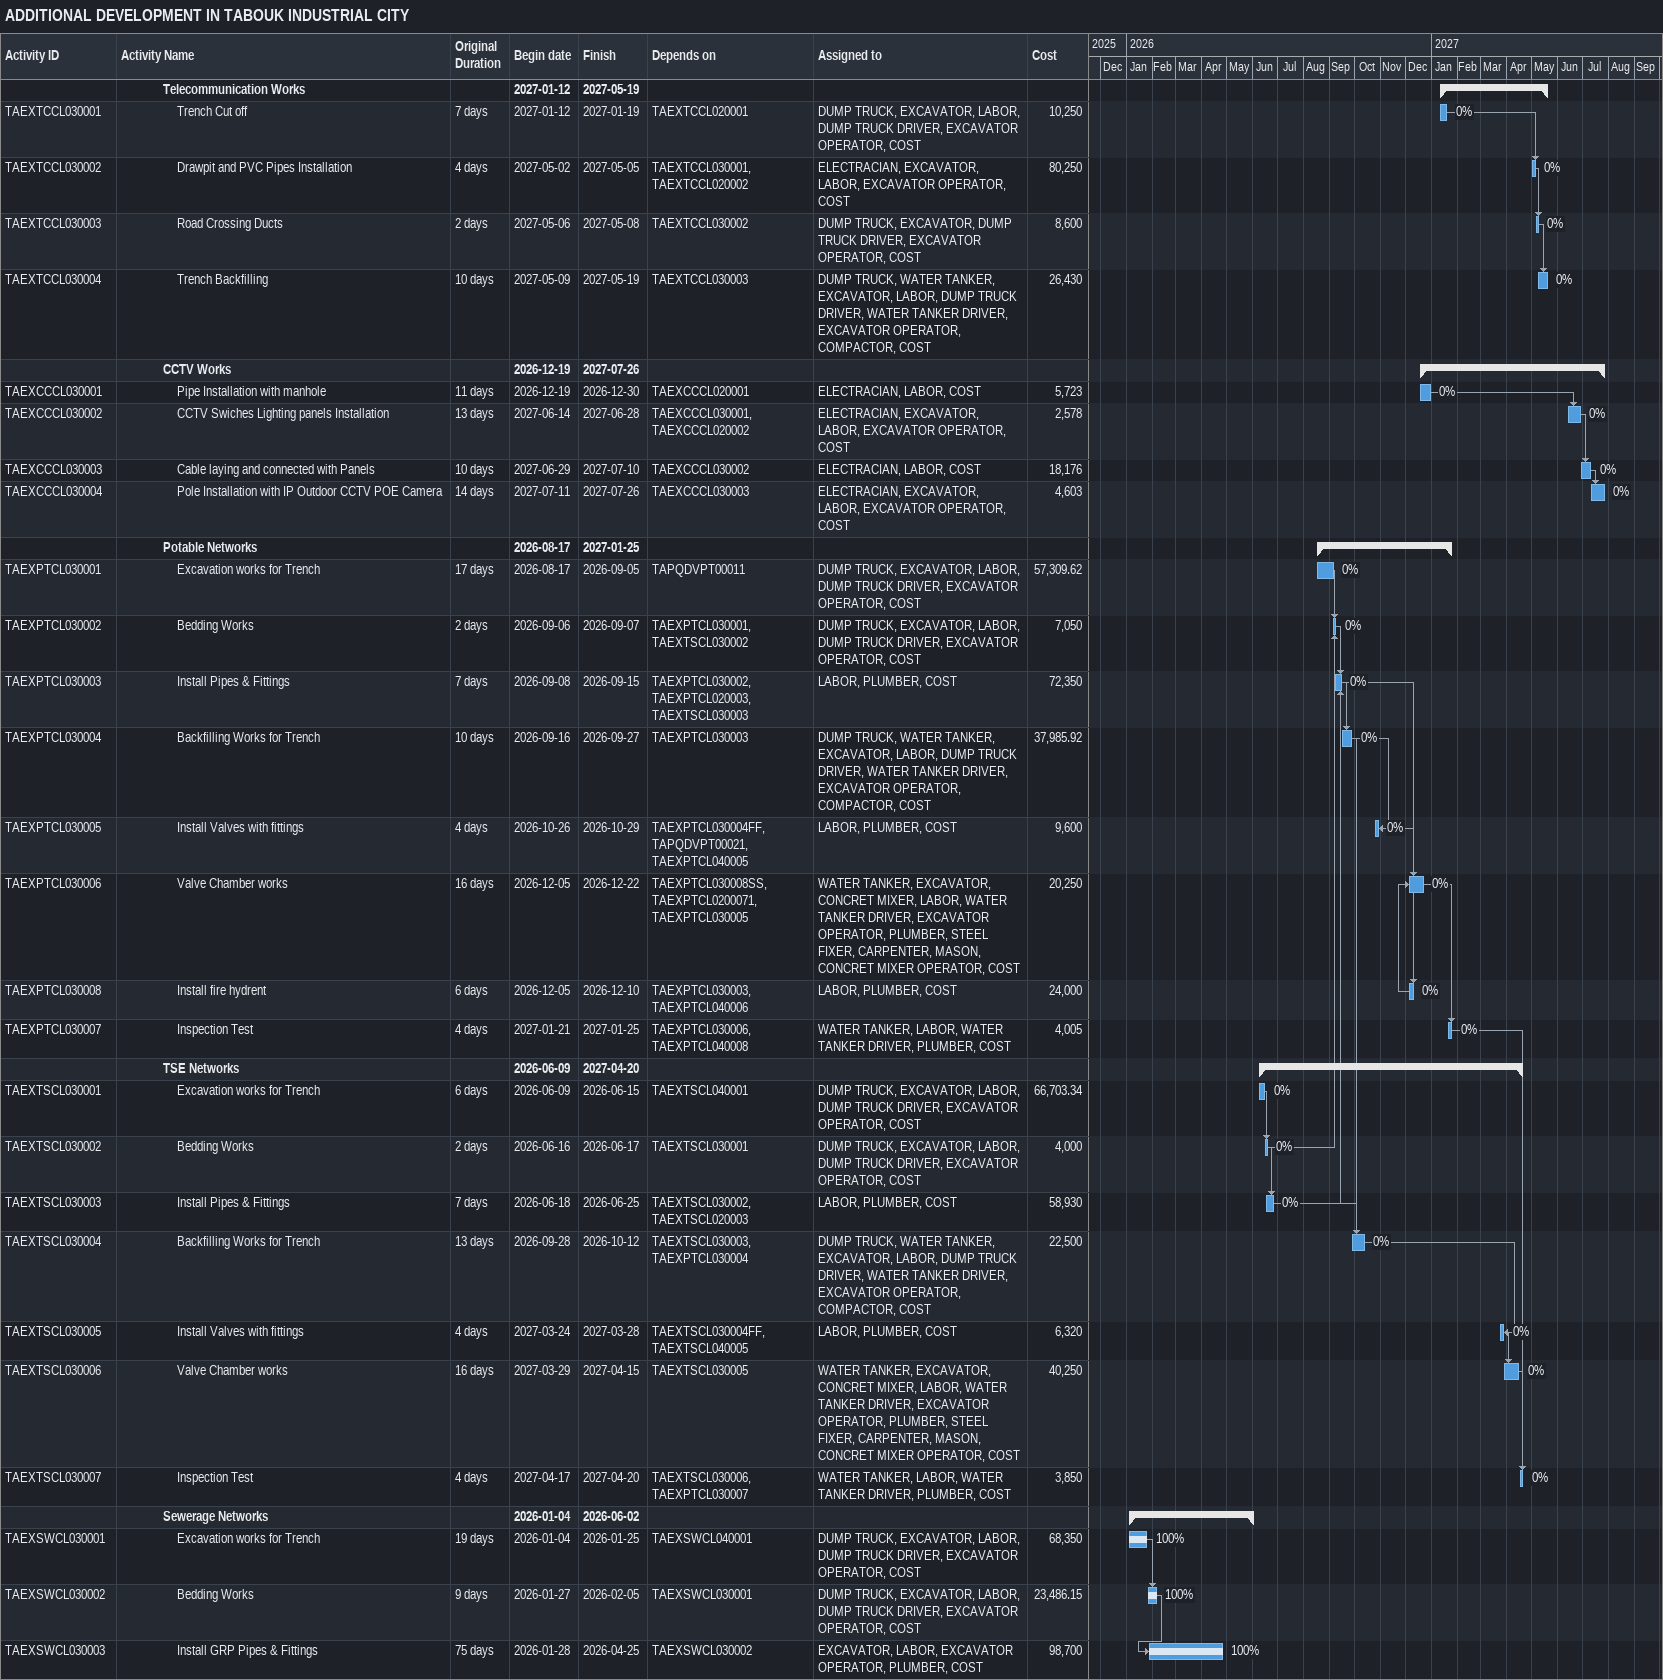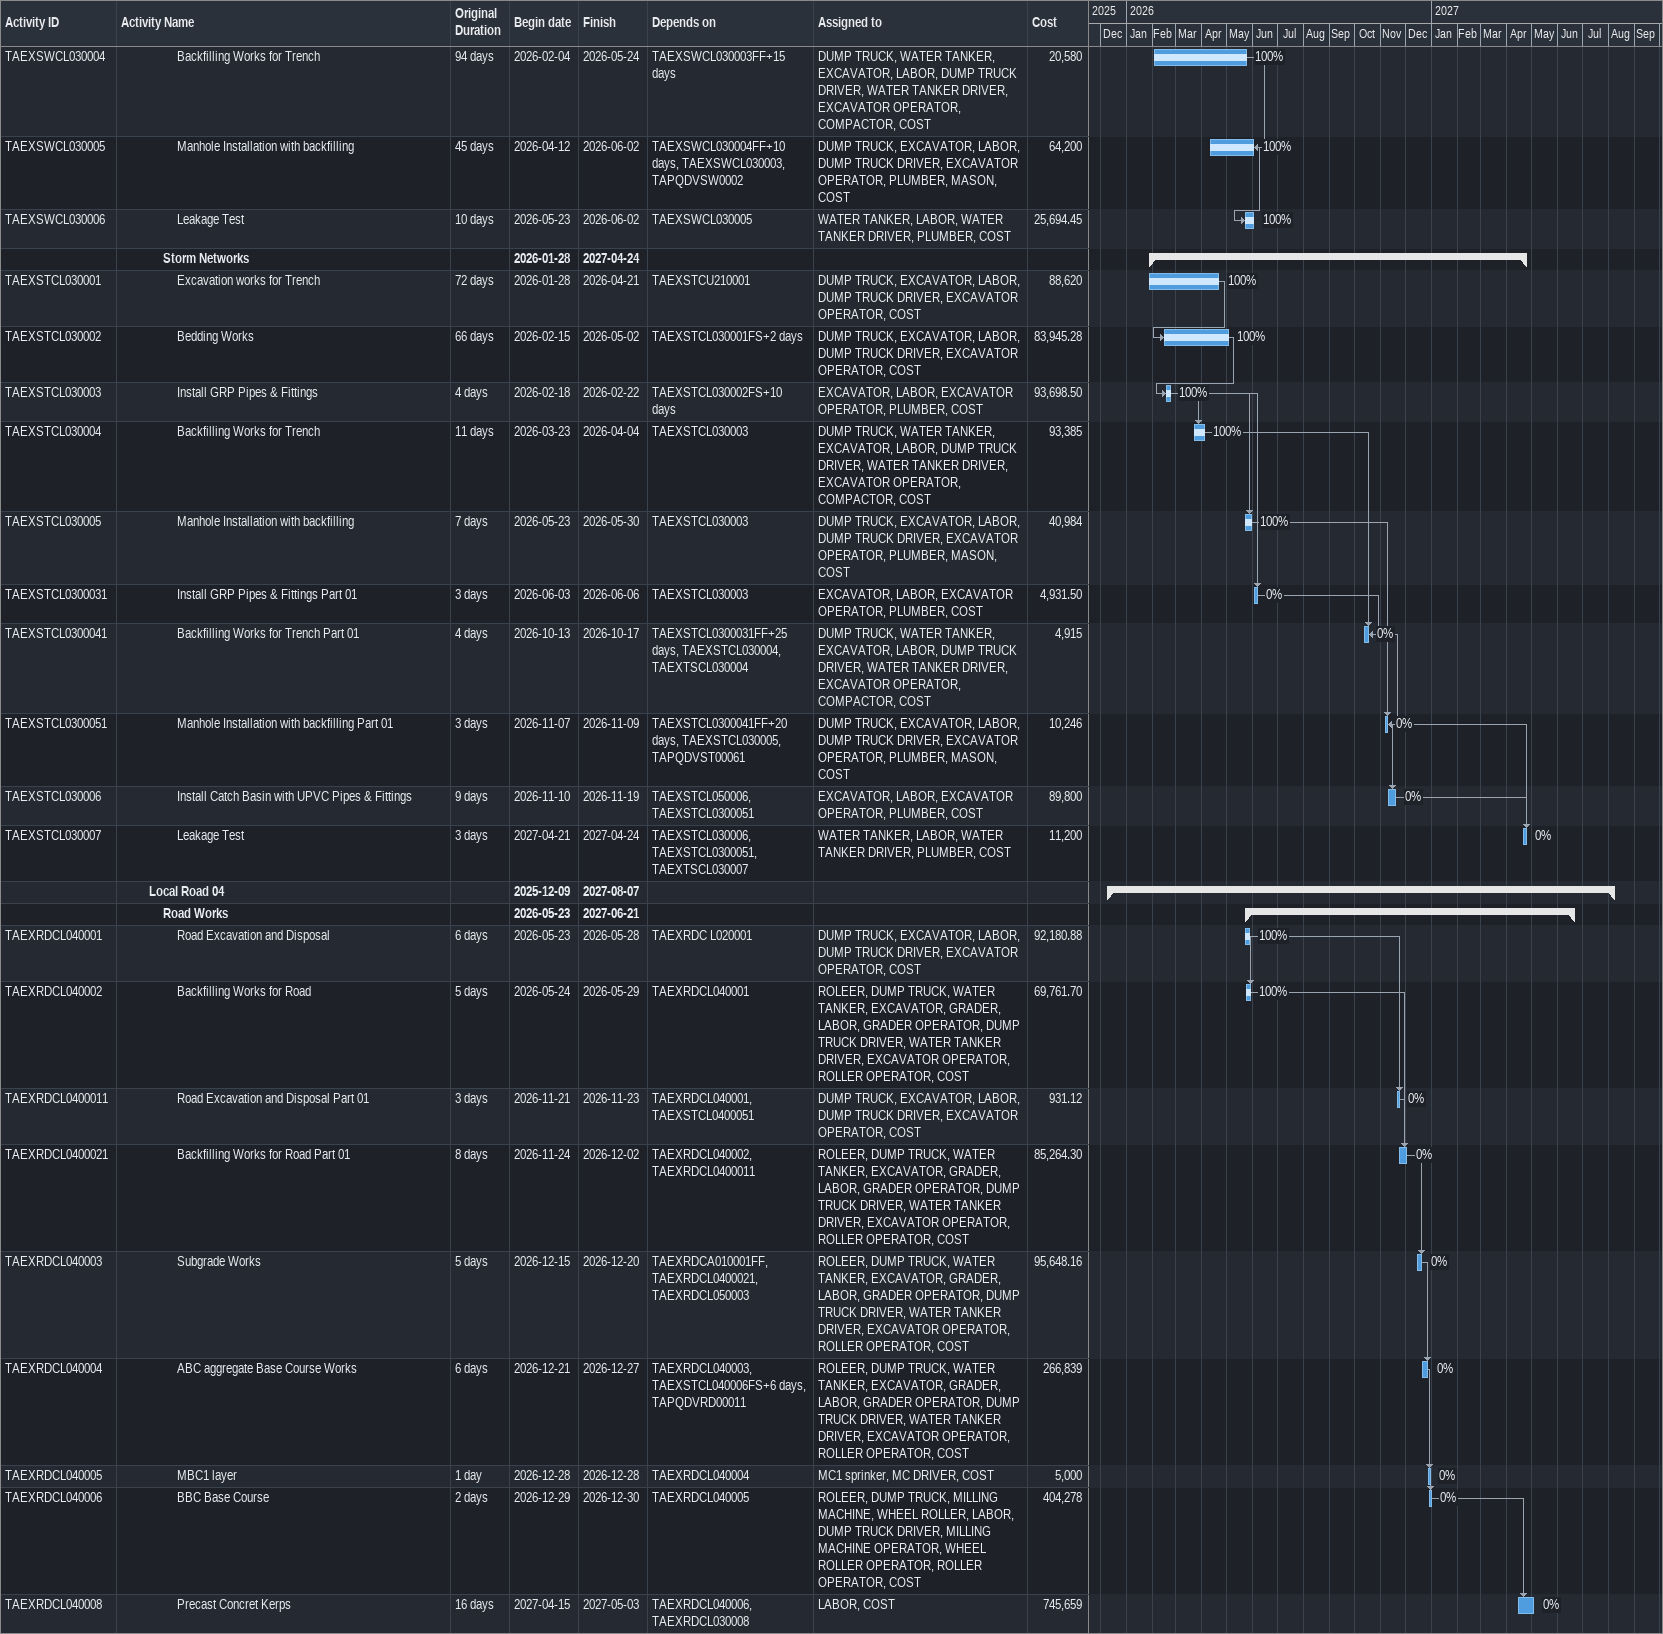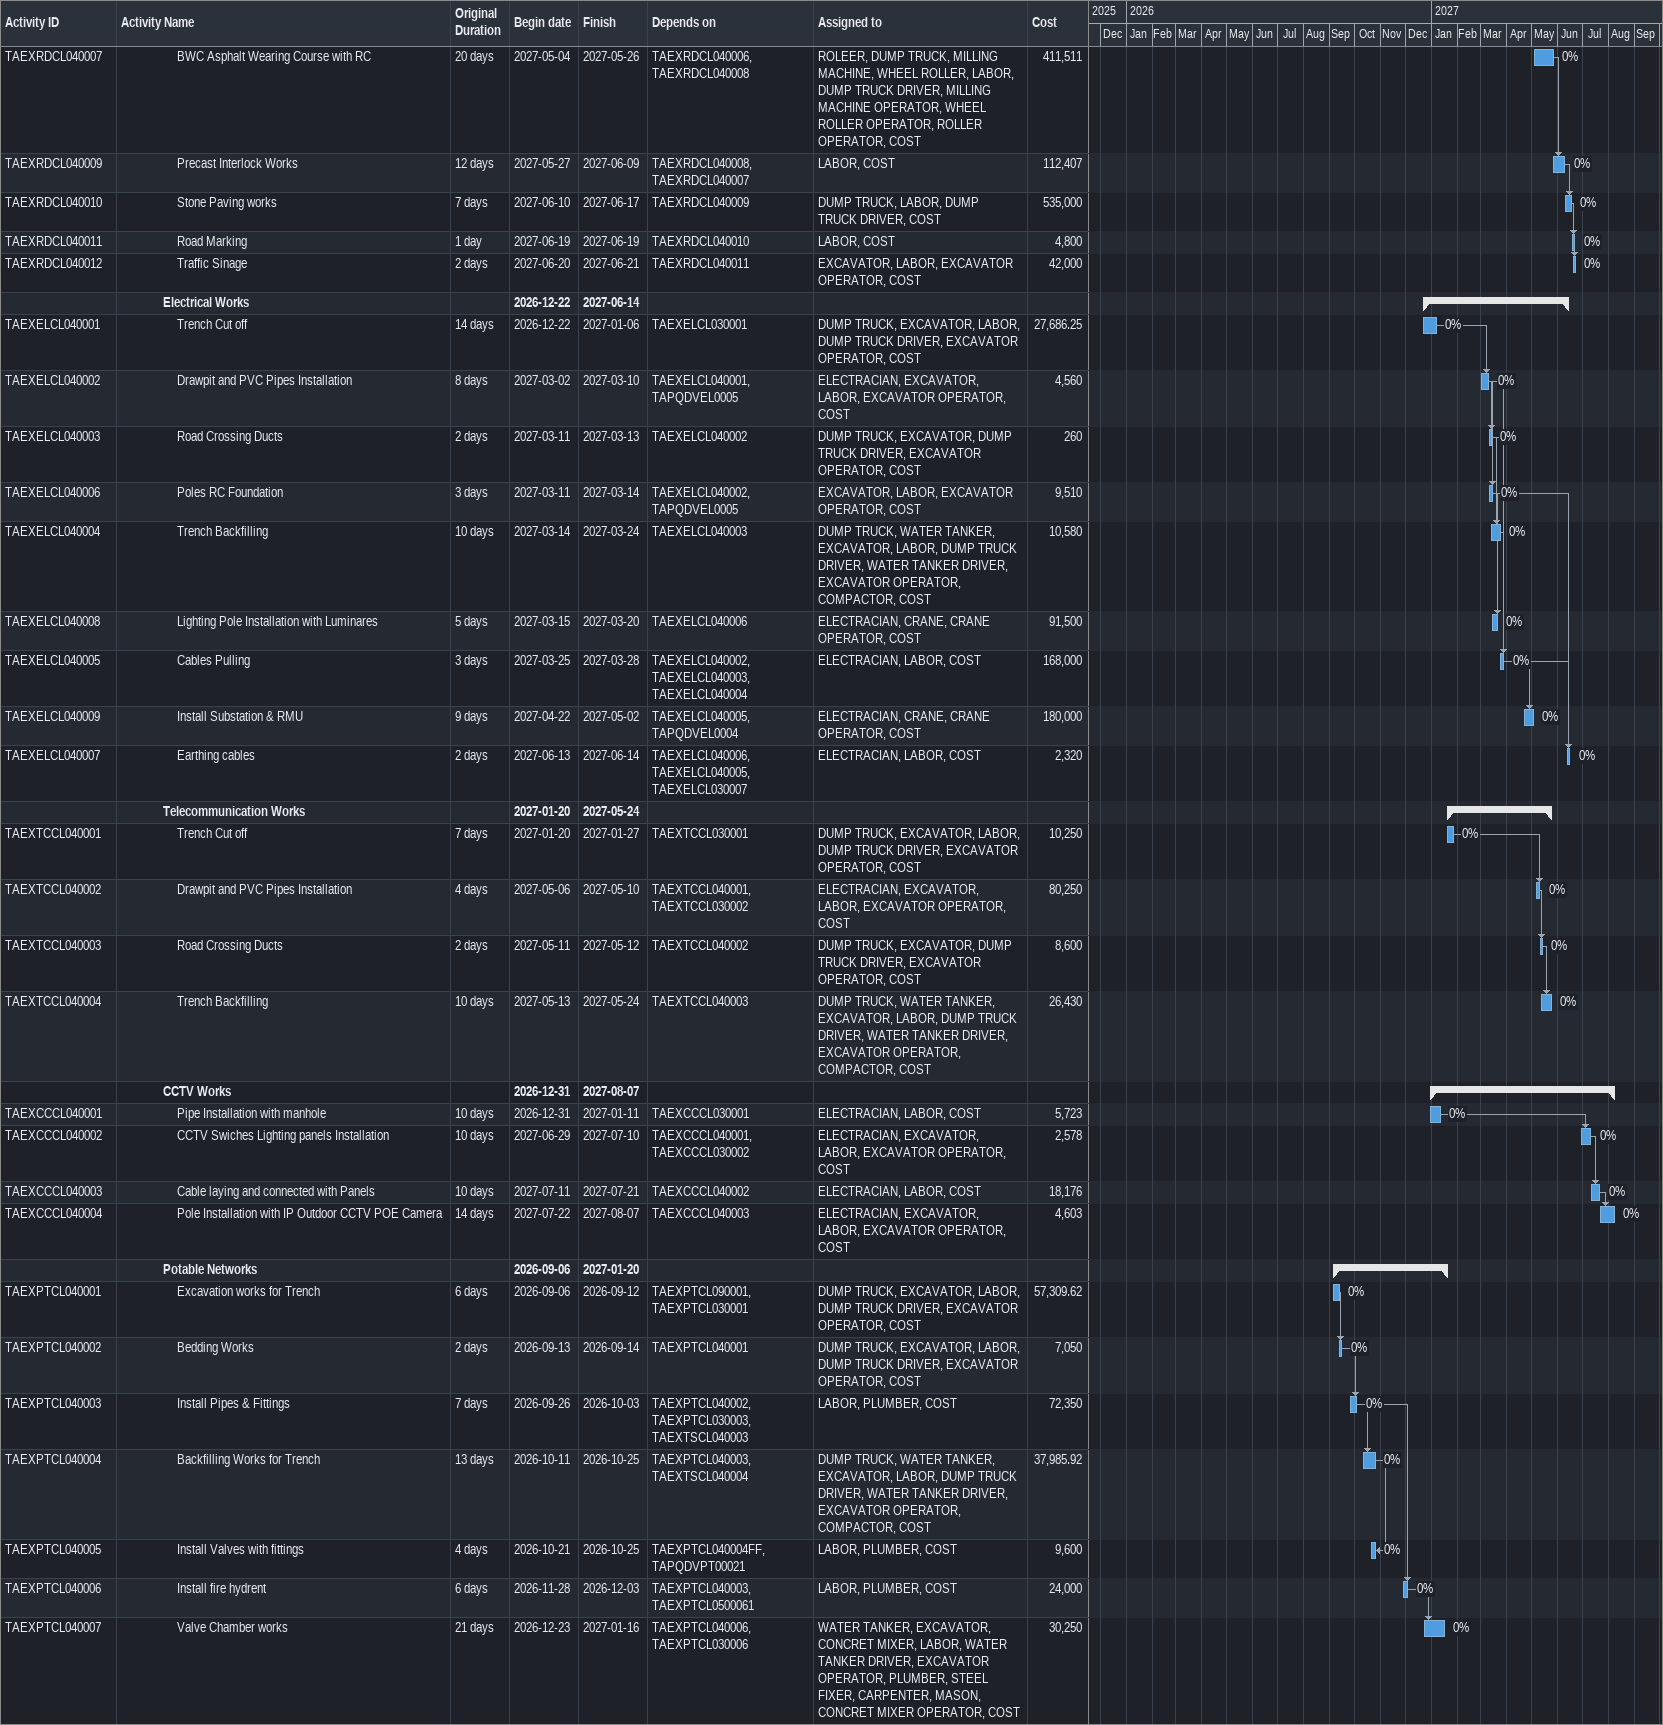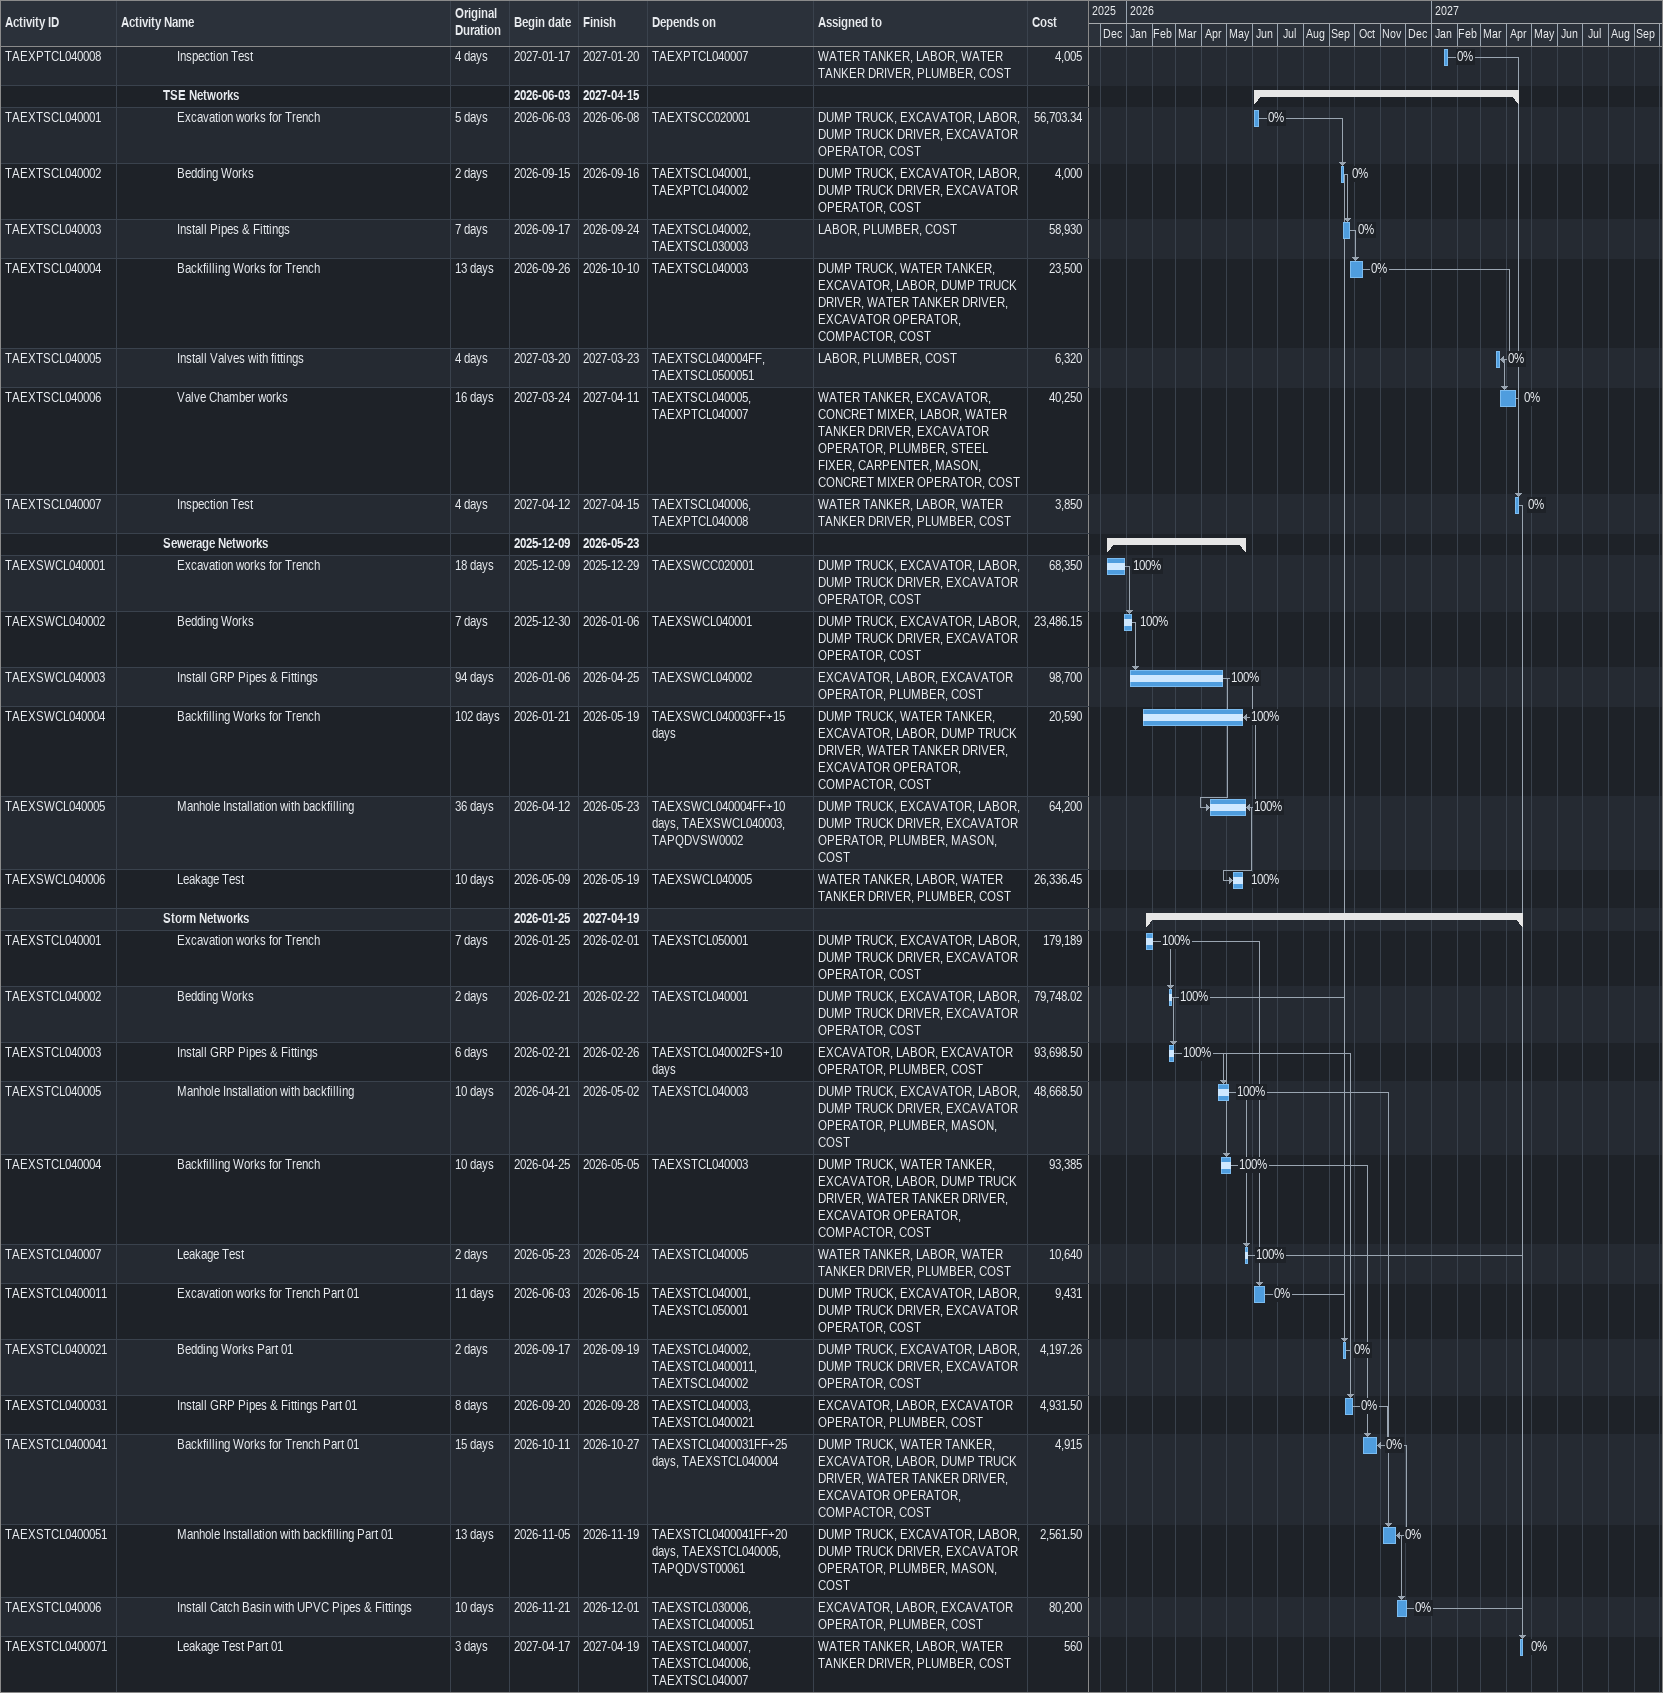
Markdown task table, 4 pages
ADDITIONAL DEVELOPMENT IN TABOUK INDUSTRIAL CITY

| ID | Level | Task | Original duration | Start | Finish | Predecessors | Resources | % complete | Cost |
|---|---|---|---|---|---|---|---|---|---|
|  | 4 | **Telecommunication Works** |  | 2027-01-12 | 2027-05-19 |  |  |  |  |
| TAEXTCCL030001 | 5 | Trench Cut off | 7d | 2027-01-12 | 2027-01-19 | TAEXTCCL020001 | DUMP TRUCK, EXCAVATOR, LABOR, DUMP TRUCK DRIVER, EXCAVATOR OPERATOR, COST | 0 | 10250 |
| TAEXTCCL030002 | 5 | Drawpit and PVC Pipes Installation | 4d | 2027-05-02 | 2027-05-05 | TAEXTCCL030001, TAEXTCCL020002 | ELECTRACIAN, EXCAVATOR, LABOR, EXCAVATOR OPERATOR, COST | 0 | 80250 |
| TAEXTCCL030003 | 5 | Road Crossing Ducts | 2d | 2027-05-06 | 2027-05-08 | TAEXTCCL030002 | DUMP TRUCK, EXCAVATOR, DUMP TRUCK DRIVER, EXCAVATOR OPERATOR, COST | 0 | 8600 |
| TAEXTCCL030004 | 5 | Trench Backfilling | 10d | 2027-05-09 | 2027-05-19 | TAEXTCCL030003 | DUMP TRUCK, WATER TANKER, EXCAVATOR, LABOR, DUMP TRUCK DRIVER, WATER TANKER DRIVER, EXCAVATOR OPERATOR, COMPACTOR, COST | 0 | 26430 |
|  | 4 | **CCTV Works** |  | 2026-12-19 | 2027-07-26 |  |  |  |  |
| TAEXCCCL030001 | 5 | Pipe Installation with manhole | 11d | 2026-12-19 | 2026-12-30 | TAEXCCCL020001 | ELECTRACIAN, LABOR, COST | 0 | 5723 |
| TAEXCCCL030002 | 5 | CCTV Swiches Lighting panels Installation | 13d | 2027-06-14 | 2027-06-28 | TAEXCCCL030001, TAEXCCCL020002 | ELECTRACIAN, EXCAVATOR, LABOR, EXCAVATOR OPERATOR, COST | 0 | 2578 |
| TAEXCCCL030003 | 5 | Cable laying and connected with Panels | 10d | 2027-06-29 | 2027-07-10 | TAEXCCCL030002 | ELECTRACIAN, LABOR, COST | 0 | 18176 |
| TAEXCCCL030004 | 5 | Pole Installation with IP Outdoor CCTV POE Camera | 14d | 2027-07-11 | 2027-07-26 | TAEXCCCL030003 | ELECTRACIAN, EXCAVATOR, LABOR, EXCAVATOR OPERATOR, COST | 0 | 4603 |
|  | 4 | **Potable Networks** |  | 2026-08-17 | 2027-01-25 |  |  |  |  |
| TAEXPTCL030001 | 5 | Excavation works for Trench | 17d | 2026-08-17 | 2026-09-05 | TAPQDVPT00011 | DUMP TRUCK, EXCAVATOR, LABOR, DUMP TRUCK DRIVER, EXCAVATOR OPERATOR, COST | 0 | 57309.62 |
| TAEXPTCL030002 | 5 | Bedding Works | 2d | 2026-09-06 | 2026-09-07 | TAEXPTCL030001, TAEXTSCL030002 | DUMP TRUCK, EXCAVATOR, LABOR, DUMP TRUCK DRIVER, EXCAVATOR OPERATOR, COST | 0 | 7050 |
| TAEXPTCL030003 | 5 | Install Pipes & Fittings | 7d | 2026-09-08 | 2026-09-15 | TAEXPTCL030002, TAEXPTCL020003, TAEXTSCL030003 | LABOR, PLUMBER, COST | 0 | 72350 |
| TAEXPTCL030004 | 5 | Backfilling Works for Trench | 10d | 2026-09-16 | 2026-09-27 | TAEXPTCL030003 | DUMP TRUCK, WATER TANKER, EXCAVATOR, LABOR, DUMP TRUCK DRIVER, WATER TANKER DRIVER, EXCAVATOR OPERATOR, COMPACTOR, COST | 0 | 37985.92 |
| TAEXPTCL030005 | 5 | Install Valves with fittings | 4d | 2026-10-26 | 2026-10-29 | TAEXPTCL030004FF, TAPQDVPT00021, TAEXPTCL040005 | LABOR, PLUMBER, COST | 0 | 9600 |
| TAEXPTCL030006 | 5 | Valve Chamber works | 16d | 2026-12-05 | 2026-12-22 | TAEXPTCL030008SS, TAEXPTCL0200071, TAEXPTCL030005 | WATER TANKER, EXCAVATOR, CONCRET MIXER, LABOR, WATER TANKER DRIVER, EXCAVATOR OPERATOR, PLUMBER, STEEL FIXER, CARPENTER, MASON, CONCRET MIXER OPERATOR, COST | 0 | 20250 |
| TAEXPTCL030008 | 5 | Install fire hydrent | 6d | 2026-12-05 | 2026-12-10 | TAEXPTCL030003, TAEXPTCL040006 | LABOR, PLUMBER, COST | 0 | 24000 |
| TAEXPTCL030007 | 5 | Inspection Test | 4d | 2027-01-21 | 2027-01-25 | TAEXPTCL030006, TAEXPTCL040008 | WATER TANKER, LABOR, WATER TANKER DRIVER, PLUMBER, COST | 0 | 4005 |
|  | 4 | **TSE Networks** |  | 2026-06-09 | 2027-04-20 |  |  |  |  |
| TAEXTSCL030001 | 5 | Excavation works for Trench | 6d | 2026-06-09 | 2026-06-15 | TAEXTSCL040001 | DUMP TRUCK, EXCAVATOR, LABOR, DUMP TRUCK DRIVER, EXCAVATOR OPERATOR, COST | 0 | 66703.34 |
| TAEXTSCL030002 | 5 | Bedding Works | 2d | 2026-06-16 | 2026-06-17 | TAEXTSCL030001 | DUMP TRUCK, EXCAVATOR, LABOR, DUMP TRUCK DRIVER, EXCAVATOR OPERATOR, COST | 0 | 4000 |
| TAEXTSCL030003 | 5 | Install Pipes & Fittings | 7d | 2026-06-18 | 2026-06-25 | TAEXTSCL030002, TAEXTSCL020003 | LABOR, PLUMBER, COST | 0 | 58930 |
| TAEXTSCL030004 | 5 | Backfilling Works for Trench | 13d | 2026-09-28 | 2026-10-12 | TAEXTSCL030003, TAEXPTCL030004 | DUMP TRUCK, WATER TANKER, EXCAVATOR, LABOR, DUMP TRUCK DRIVER, WATER TANKER DRIVER, EXCAVATOR OPERATOR, COMPACTOR, COST | 0 | 22500 |
| TAEXTSCL030005 | 5 | Install Valves with fittings | 4d | 2027-03-24 | 2027-03-28 | TAEXTSCL030004FF, TAEXTSCL040005 | LABOR, PLUMBER, COST | 0 | 6320 |
| TAEXTSCL030006 | 5 | Valve Chamber works | 16d | 2027-03-29 | 2027-04-15 | TAEXTSCL030005 | WATER TANKER, EXCAVATOR, CONCRET MIXER, LABOR, WATER TANKER DRIVER, EXCAVATOR OPERATOR, PLUMBER, STEEL FIXER, CARPENTER, MASON, CONCRET MIXER OPERATOR, COST | 0 | 40250 |
| TAEXTSCL030007 | 5 | Inspection Test | 4d | 2027-04-17 | 2027-04-20 | TAEXTSCL030006, TAEXPTCL030007 | WATER TANKER, LABOR, WATER TANKER DRIVER, PLUMBER, COST | 0 | 3850 |
|  | 4 | **Sewerage Networks** |  | 2026-01-04 | 2026-06-02 |  |  |  |  |
| TAEXSWCL030001 | 5 | Excavation works for Trench | 19d | 2026-01-04 | 2026-01-25 | TAEXSWCL040001 | DUMP TRUCK, EXCAVATOR, LABOR, DUMP TRUCK DRIVER, EXCAVATOR OPERATOR, COST | 100 | 68350 |
| TAEXSWCL030002 | 5 | Bedding Works | 9d | 2026-01-27 | 2026-02-05 | TAEXSWCL030001 | DUMP TRUCK, EXCAVATOR, LABOR, DUMP TRUCK DRIVER, EXCAVATOR OPERATOR, COST | 100 | 23486.15 |
| TAEXSWCL030003 | 5 | Install GRP Pipes & Fittings | 75d | 2026-01-28 | 2026-04-25 | TAEXSWCL030002 | EXCAVATOR, LABOR, EXCAVATOR OPERATOR, PLUMBER, COST | 100 | 98700 |
| TAEXSWCL030004 | 5 | Backfilling Works for Trench | 94d | 2026-02-04 | 2026-05-24 | TAEXSWCL030003FF+15d | DUMP TRUCK, WATER TANKER, EXCAVATOR, LABOR, DUMP TRUCK DRIVER, WATER TANKER DRIVER, EXCAVATOR OPERATOR, COMPACTOR, COST | 100 | 20580 |
| TAEXSWCL030005 | 5 | Manhole Installation with backfilling | 45d | 2026-04-12 | 2026-06-02 | TAEXSWCL030004FF+10d, TAEXSWCL030003, TAPQDVSW0002 | DUMP TRUCK, EXCAVATOR, LABOR, DUMP TRUCK DRIVER, EXCAVATOR OPERATOR, PLUMBER, MASON, COST | 100 | 64200 |
| TAEXSWCL030006 | 5 | Leakage Test | 10d | 2026-05-23 | 2026-06-02 | TAEXSWCL030005 | WATER TANKER, LABOR, WATER TANKER DRIVER, PLUMBER, COST | 100 | 25694.45 |
|  | 4 | **Storm Networks** |  | 2026-01-28 | 2027-04-24 |  |  |  |  |
| TAEXSTCL030001 | 5 | Excavation works for Trench | 72d | 2026-01-28 | 2026-04-21 | TAEXSTCU210001 | DUMP TRUCK, EXCAVATOR, LABOR, DUMP TRUCK DRIVER, EXCAVATOR OPERATOR, COST | 100 | 88620 |
| TAEXSTCL030002 | 5 | Bedding Works | 66d | 2026-02-15 | 2026-05-02 | TAEXSTCL030001FS+2d | DUMP TRUCK, EXCAVATOR, LABOR, DUMP TRUCK DRIVER, EXCAVATOR OPERATOR, COST | 100 | 83945.28 |
| TAEXSTCL030003 | 5 | Install GRP Pipes & Fittings | 4d | 2026-02-18 | 2026-02-22 | TAEXSTCL030002FS+10d | EXCAVATOR, LABOR, EXCAVATOR OPERATOR, PLUMBER, COST | 100 | 93698.50 |
| TAEXSTCL030004 | 5 | Backfilling Works for Trench | 11d | 2026-03-23 | 2026-04-04 | TAEXSTCL030003 | DUMP TRUCK, WATER TANKER, EXCAVATOR, LABOR, DUMP TRUCK DRIVER, WATER TANKER DRIVER, EXCAVATOR OPERATOR, COMPACTOR, COST | 100 | 93385 |
| TAEXSTCL030005 | 5 | Manhole Installation with backfilling | 7d | 2026-05-23 | 2026-05-30 | TAEXSTCL030003 | DUMP TRUCK, EXCAVATOR, LABOR, DUMP TRUCK DRIVER, EXCAVATOR OPERATOR, PLUMBER, MASON, COST | 100 | 40984 |
| TAEXSTCL0300031 | 5 | Install GRP Pipes & Fittings Part 01 | 3d | 2026-06-03 | 2026-06-06 | TAEXSTCL030003 | EXCAVATOR, LABOR, EXCAVATOR OPERATOR, PLUMBER, COST | 0 | 4931.50 |
| TAEXSTCL0300041 | 5 | Backfilling Works for Trench Part 01 | 4d | 2026-10-13 | 2026-10-17 | TAEXSTCL0300031FF+25d, TAEXSTCL030004, TAEXTSCL030004 | DUMP TRUCK, WATER TANKER, EXCAVATOR, LABOR, DUMP TRUCK DRIVER, WATER TANKER DRIVER, EXCAVATOR OPERATOR, COMPACTOR, COST | 0 | 4915 |
| TAEXSTCL0300051 | 5 | Manhole Installation with backfilling Part 01 | 3d | 2026-11-07 | 2026-11-09 | TAEXSTCL0300041FF+20d, TAEXSTCL030005, TAPQDVST00061 | DUMP TRUCK, EXCAVATOR, LABOR, DUMP TRUCK DRIVER, EXCAVATOR OPERATOR, PLUMBER, MASON, COST | 0 | 10246 |
| TAEXSTCL030006 | 5 | Install Catch Basin with UPVC Pipes & Fittings | 9d | 2026-11-10 | 2026-11-19 | TAEXSTCL050006, TAEXSTCL0300051 | EXCAVATOR, LABOR, EXCAVATOR OPERATOR, PLUMBER, COST | 0 | 89800 |
| TAEXSTCL030007 | 5 | Leakage Test | 3d | 2027-04-21 | 2027-04-24 | TAEXSTCL030006, TAEXSTCL0300051, TAEXTSCL030007 | WATER TANKER, LABOR, WATER TANKER DRIVER, PLUMBER, COST | 0 | 11200 |
|  | 3 | **Local Road 04** |  | 2025-12-09 | 2027-08-07 |  |  |  |  |
|  | 4 | **Road Works** |  | 2026-05-23 | 2027-06-21 |  |  |  |  |
| TAEXRDCL040001 | 5 | Road Excavation and Disposal | 6d | 2026-05-23 | 2026-05-28 | TAEXRDC L020001 | DUMP TRUCK, EXCAVATOR, LABOR, DUMP TRUCK DRIVER, EXCAVATOR OPERATOR, COST | 100 | 92180.88 |
| TAEXRDCL040002 | 5 | Backfilling Works for Road | 5d | 2026-05-24 | 2026-05-29 | TAEXRDCL040001 | ROLEER, DUMP TRUCK, WATER TANKER, EXCAVATOR, GRADER, LABOR, GRADER OPERATOR, DUMP TRUCK DRIVER, WATER TANKER DRIVER, EXCAVATOR OPERATOR, ROLLER OPERATOR, COST | 100 | 69761.70 |
| TAEXRDCL0400011 | 5 | Road Excavation and Disposal Part 01 | 3d | 2026-11-21 | 2026-11-23 | TAEXRDCL040001, TAEXSTCL0400051 | DUMP TRUCK, EXCAVATOR, LABOR, DUMP TRUCK DRIVER, EXCAVATOR OPERATOR, COST | 0 | 931.12 |
| TAEXRDCL0400021 | 5 | Backfilling Works for Road Part 01 | 8d | 2026-11-24 | 2026-12-02 | TAEXRDCL040002, TAEXRDCL0400011 | ROLEER, DUMP TRUCK, WATER TANKER, EXCAVATOR, GRADER, LABOR, GRADER OPERATOR, DUMP TRUCK DRIVER, WATER TANKER DRIVER, EXCAVATOR OPERATOR, ROLLER OPERATOR, COST | 0 | 85264.30 |
| TAEXRDCL040003 | 5 | Subgrade Works | 5d | 2026-12-15 | 2026-12-20 | TAEXRDCA010001FF, TAEXRDCL0400021, TAEXRDCL050003 | ROLEER, DUMP TRUCK, WATER TANKER, EXCAVATOR, GRADER, LABOR, GRADER OPERATOR, DUMP TRUCK DRIVER, WATER TANKER DRIVER, EXCAVATOR OPERATOR, ROLLER OPERATOR, COST | 0 | 95648.16 |
| TAEXRDCL040004 | 5 | ABC aggregate Base Course Works | 6d | 2026-12-21 | 2026-12-27 | TAEXRDCL040003, TAEXSTCL040006FS+6d, TAPQDVRD00011 | ROLEER, DUMP TRUCK, WATER TANKER, EXCAVATOR, GRADER, LABOR, GRADER OPERATOR, DUMP TRUCK DRIVER, WATER TANKER DRIVER, EXCAVATOR OPERATOR, ROLLER OPERATOR, COST | 0 | 266839 |
| TAEXRDCL040005 | 5 | MBC1 layer | 1d | 2026-12-28 | 2026-12-28 | TAEXRDCL040004 | MC1 sprinker, MC DRIVER, COST | 0 | 5000 |
| TAEXRDCL040006 | 5 | BBC Base Course | 2d | 2026-12-29 | 2026-12-30 | TAEXRDCL040005 | ROLEER, DUMP TRUCK, MILLING MACHINE, WHEEL ROLLER, LABOR, DUMP TRUCK DRIVER, MILLING MACHINE OPERATOR, WHEEL ROLLER OPERATOR, ROLLER OPERATOR, COST | 0 | 404278 |
| TAEXRDCL040008 | 5 | Precast Concret Kerps | 16d | 2027-04-15 | 2027-05-03 | TAEXRDCL040006, TAEXRDCL030008 | LABOR, COST | 0 | 745659 |
| TAEXRDCL040007 | 5 | BWC Asphalt Wearing Course with RC | 20d | 2027-05-04 | 2027-05-26 | TAEXRDCL040006, TAEXRDCL040008 | ROLEER, DUMP TRUCK, MILLING MACHINE, WHEEL ROLLER, LABOR, DUMP TRUCK DRIVER, MILLING MACHINE OPERATOR, WHEEL ROLLER OPERATOR, ROLLER OPERATOR, COST | 0 | 411511 |
| TAEXRDCL040009 | 5 | Precast Interlock Works | 12d | 2027-05-27 | 2027-06-09 | TAEXRDCL040008, TAEXRDCL040007 | LABOR, COST | 0 | 112407 |
| TAEXRDCL040010 | 5 | Stone Paving works | 7d | 2027-06-10 | 2027-06-17 | TAEXRDCL040009 | DUMP TRUCK, LABOR, DUMP TRUCK DRIVER, COST | 0 | 535000 |
| TAEXRDCL040011 | 5 | Road Marking | 1d | 2027-06-19 | 2027-06-19 | TAEXRDCL040010 | LABOR, COST | 0 | 4800 |
| TAEXRDCL040012 | 5 | Traffic Sinage | 2d | 2027-06-20 | 2027-06-21 | TAEXRDCL040011 | EXCAVATOR, LABOR, EXCAVATOR OPERATOR, COST | 0 | 42000 |
|  | 4 | **Electrical Works** |  | 2026-12-22 | 2027-06-14 |  |  |  |  |
| TAEXELCL040001 | 5 | Trench Cut off | 14d | 2026-12-22 | 2027-01-06 | TAEXELCL030001 | DUMP TRUCK, EXCAVATOR, LABOR, DUMP TRUCK DRIVER, EXCAVATOR OPERATOR, COST | 0 | 27686.25 |
| TAEXELCL040002 | 5 | Drawpit and PVC Pipes Installation | 8d | 2027-03-02 | 2027-03-10 | TAEXELCL040001, TAPQDVEL0005 | ELECTRACIAN, EXCAVATOR, LABOR, EXCAVATOR OPERATOR, COST | 0 | 4560 |
| TAEXELCL040003 | 5 | Road Crossing Ducts | 2d | 2027-03-11 | 2027-03-13 | TAEXELCL040002 | DUMP TRUCK, EXCAVATOR, DUMP TRUCK DRIVER, EXCAVATOR OPERATOR, COST | 0 | 260 |
| TAEXELCL040006 | 5 | Poles RC Foundation | 3d | 2027-03-11 | 2027-03-14 | TAEXELCL040002, TAPQDVEL0005 | EXCAVATOR, LABOR, EXCAVATOR OPERATOR, COST | 0 | 9510 |
| TAEXELCL040004 | 5 | Trench Backfilling | 10d | 2027-03-14 | 2027-03-24 | TAEXELCL040003 | DUMP TRUCK, WATER TANKER, EXCAVATOR, LABOR, DUMP TRUCK DRIVER, WATER TANKER DRIVER, EXCAVATOR OPERATOR, COMPACTOR, COST | 0 | 10580 |
| TAEXELCL040008 | 5 | Lighting Pole Installation with Luminares | 5d | 2027-03-15 | 2027-03-20 | TAEXELCL040006 | ELECTRACIAN, CRANE, CRANE OPERATOR, COST | 0 | 91500 |
| TAEXELCL040005 | 5 | Cables Pulling | 3d | 2027-03-25 | 2027-03-28 | TAEXELCL040002, TAEXELCL040003, TAEXELCL040004 | ELECTRACIAN, LABOR, COST | 0 | 168000 |
| TAEXELCL040009 | 5 | Install Substation & RMU | 9d | 2027-04-22 | 2027-05-02 | TAEXELCL040005, TAPQDVEL0004 | ELECTRACIAN, CRANE, CRANE OPERATOR, COST | 0 | 180000 |
| TAEXELCL040007 | 5 | Earthing cables | 2d | 2027-06-13 | 2027-06-14 | TAEXELCL040006, TAEXELCL040005, TAEXELCL030007 | ELECTRACIAN, LABOR, COST | 0 | 2320 |
|  | 4 | **Telecommunication Works** |  | 2027-01-20 | 2027-05-24 |  |  |  |  |
| TAEXTCCL040001 | 5 | Trench Cut off | 7d | 2027-01-20 | 2027-01-27 | TAEXTCCL030001 | DUMP TRUCK, EXCAVATOR, LABOR, DUMP TRUCK DRIVER, EXCAVATOR OPERATOR, COST | 0 | 10250 |
| TAEXTCCL040002 | 5 | Drawpit and PVC Pipes Installation | 4d | 2027-05-06 | 2027-05-10 | TAEXTCCL040001, TAEXTCCL030002 | ELECTRACIAN, EXCAVATOR, LABOR, EXCAVATOR OPERATOR, COST | 0 | 80250 |
| TAEXTCCL040003 | 5 | Road Crossing Ducts | 2d | 2027-05-11 | 2027-05-12 | TAEXTCCL040002 | DUMP TRUCK, EXCAVATOR, DUMP TRUCK DRIVER, EXCAVATOR OPERATOR, COST | 0 | 8600 |
| TAEXTCCL040004 | 5 | Trench Backfilling | 10d | 2027-05-13 | 2027-05-24 | TAEXTCCL040003 | DUMP TRUCK, WATER TANKER, EXCAVATOR, LABOR, DUMP TRUCK DRIVER, WATER TANKER DRIVER, EXCAVATOR OPERATOR, COMPACTOR, COST | 0 | 26430 |
|  | 4 | **CCTV Works** |  | 2026-12-31 | 2027-08-07 |  |  |  |  |
| TAEXCCCL040001 | 5 | Pipe Installation with manhole | 10d | 2026-12-31 | 2027-01-11 | TAEXCCCL030001 | ELECTRACIAN, LABOR, COST | 0 | 5723 |
| TAEXCCCL040002 | 5 | CCTV Swiches Lighting panels Installation | 10d | 2027-06-29 | 2027-07-10 | TAEXCCCL040001, TAEXCCCL030002 | ELECTRACIAN, EXCAVATOR, LABOR, EXCAVATOR OPERATOR, COST | 0 | 2578 |
| TAEXCCCL040003 | 5 | Cable laying and connected with Panels | 10d | 2027-07-11 | 2027-07-21 | TAEXCCCL040002 | ELECTRACIAN, LABOR, COST | 0 | 18176 |
| TAEXCCCL040004 | 5 | Pole Installation with IP Outdoor CCTV POE Camera | 14d | 2027-07-22 | 2027-08-07 | TAEXCCCL040003 | ELECTRACIAN, EXCAVATOR, LABOR, EXCAVATOR OPERATOR, COST | 0 | 4603 |
|  | 4 | **Potable Networks** |  | 2026-09-06 | 2027-01-20 |  |  |  |  |
| TAEXPTCL040001 | 5 | Excavation works for Trench | 6d | 2026-09-06 | 2026-09-12 | TAEXPTCL090001, TAEXPTCL030001 | DUMP TRUCK, EXCAVATOR, LABOR, DUMP TRUCK DRIVER, EXCAVATOR OPERATOR, COST | 0 | 57309.62 |
| TAEXPTCL040002 | 5 | Bedding Works | 2d | 2026-09-13 | 2026-09-14 | TAEXPTCL040001 | DUMP TRUCK, EXCAVATOR, LABOR, DUMP TRUCK DRIVER, EXCAVATOR OPERATOR, COST | 0 | 7050 |
| TAEXPTCL040003 | 5 | Install Pipes & Fittings | 7d | 2026-09-26 | 2026-10-03 | TAEXPTCL040002, TAEXPTCL030003, TAEXTSCL040003 | LABOR, PLUMBER, COST | 0 | 72350 |
| TAEXPTCL040004 | 5 | Backfilling Works for Trench | 13d | 2026-10-11 | 2026-10-25 | TAEXPTCL040003, TAEXTSCL040004 | DUMP TRUCK, WATER TANKER, EXCAVATOR, LABOR, DUMP TRUCK DRIVER, WATER TANKER DRIVER, EXCAVATOR OPERATOR, COMPACTOR, COST | 0 | 37985.92 |
| TAEXPTCL040005 | 5 | Install Valves with fittings | 4d | 2026-10-21 | 2026-10-25 | TAEXPTCL040004FF, TAPQDVPT00021 | LABOR, PLUMBER, COST | 0 | 9600 |
| TAEXPTCL040006 | 5 | Install fire hydrent | 6d | 2026-11-28 | 2026-12-03 | TAEXPTCL040003, TAEXPTCL0500061 | LABOR, PLUMBER, COST | 0 | 24000 |
| TAEXPTCL040007 | 5 | Valve Chamber works | 21d | 2026-12-23 | 2027-01-16 | TAEXPTCL040006, TAEXPTCL030006 | WATER TANKER, EXCAVATOR, CONCRET MIXER, LABOR, WATER TANKER DRIVER, EXCAVATOR OPERATOR, PLUMBER, STEEL FIXER, CARPENTER, MASON, CONCRET MIXER OPERATOR, COST | 0 | 30250 |
| TAEXPTCL040008 | 5 | Inspection Test | 4d | 2027-01-17 | 2027-01-20 | TAEXPTCL040007 | WATER TANKER, LABOR, WATER TANKER DRIVER, PLUMBER, COST | 0 | 4005 |
|  | 4 | **TSE Networks** |  | 2026-06-03 | 2027-04-15 |  |  |  |  |
| TAEXTSCL040001 | 5 | Excavation works for Trench | 5d | 2026-06-03 | 2026-06-08 | TAEXTSCC020001 | DUMP TRUCK, EXCAVATOR, LABOR, DUMP TRUCK DRIVER, EXCAVATOR OPERATOR, COST | 0 | 56703.34 |
| TAEXTSCL040002 | 5 | Bedding Works | 2d | 2026-09-15 | 2026-09-16 | TAEXTSCL040001, TAEXPTCL040002 | DUMP TRUCK, EXCAVATOR, LABOR, DUMP TRUCK DRIVER, EXCAVATOR OPERATOR, COST | 0 | 4000 |
| TAEXTSCL040003 | 5 | Install Pipes & Fittings | 7d | 2026-09-17 | 2026-09-24 | TAEXTSCL040002, TAEXTSCL030003 | LABOR, PLUMBER, COST | 0 | 58930 |
| TAEXTSCL040004 | 5 | Backfilling Works for Trench | 13d | 2026-09-26 | 2026-10-10 | TAEXTSCL040003 | DUMP TRUCK, WATER TANKER, EXCAVATOR, LABOR, DUMP TRUCK DRIVER, WATER TANKER DRIVER, EXCAVATOR OPERATOR, COMPACTOR, COST | 0 | 23500 |
| TAEXTSCL040005 | 5 | Install Valves with fittings | 4d | 2027-03-20 | 2027-03-23 | TAEXTSCL040004FF, TAEXTSCL0500051 | LABOR, PLUMBER, COST | 0 | 6320 |
| TAEXTSCL040006 | 5 | Valve Chamber works | 16d | 2027-03-24 | 2027-04-11 | TAEXTSCL040005, TAEXPTCL040007 | WATER TANKER, EXCAVATOR, CONCRET MIXER, LABOR, WATER TANKER DRIVER, EXCAVATOR OPERATOR, PLUMBER, STEEL FIXER, CARPENTER, MASON, CONCRET MIXER OPERATOR, COST | 0 | 40250 |
| TAEXTSCL040007 | 5 | Inspection Test | 4d | 2027-04-12 | 2027-04-15 | TAEXTSCL040006, TAEXPTCL040008 | WATER TANKER, LABOR, WATER TANKER DRIVER, PLUMBER, COST | 0 | 3850 |
|  | 4 | **Sewerage Networks** |  | 2025-12-09 | 2026-05-23 |  |  |  |  |
| TAEXSWCL040001 | 5 | Excavation works for Trench | 18d | 2025-12-09 | 2025-12-29 | TAEXSWCC020001 | DUMP TRUCK, EXCAVATOR, LABOR, DUMP TRUCK DRIVER, EXCAVATOR OPERATOR, COST | 100 | 68350 |
| TAEXSWCL040002 | 5 | Bedding Works | 7d | 2025-12-30 | 2026-01-06 | TAEXSWCL040001 | DUMP TRUCK, EXCAVATOR, LABOR, DUMP TRUCK DRIVER, EXCAVATOR OPERATOR, COST | 100 | 23486.15 |
| TAEXSWCL040003 | 5 | Install GRP Pipes & Fittings | 94d | 2026-01-06 | 2026-04-25 | TAEXSWCL040002 | EXCAVATOR, LABOR, EXCAVATOR OPERATOR, PLUMBER, COST | 100 | 98700 |
| TAEXSWCL040004 | 5 | Backfilling Works for Trench | 102d | 2026-01-21 | 2026-05-19 | TAEXSWCL040003FF+15d | DUMP TRUCK, WATER TANKER, EXCAVATOR, LABOR, DUMP TRUCK DRIVER, WATER TANKER DRIVER, EXCAVATOR OPERATOR, COMPACTOR, COST | 100 | 20590 |
| TAEXSWCL040005 | 5 | Manhole Installation with backfilling | 36d | 2026-04-12 | 2026-05-23 | TAEXSWCL040004FF+10d, TAEXSWCL040003, TAPQDVSW0002 | DUMP TRUCK, EXCAVATOR, LABOR, DUMP TRUCK DRIVER, EXCAVATOR OPERATOR, PLUMBER, MASON, COST | 100 | 64200 |
| TAEXSWCL040006 | 5 | Leakage Test | 10d | 2026-05-09 | 2026-05-19 | TAEXSWCL040005 | WATER TANKER, LABOR, WATER TANKER DRIVER, PLUMBER, COST | 100 | 26336.45 |
|  | 4 | **Storm Networks** |  | 2026-01-25 | 2027-04-19 |  |  |  |  |
| TAEXSTCL040001 | 5 | Excavation works for Trench | 7d | 2026-01-25 | 2026-02-01 | TAEXSTCL050001 | DUMP TRUCK, EXCAVATOR, LABOR, DUMP TRUCK DRIVER, EXCAVATOR OPERATOR, COST | 100 | 179189 |
| TAEXSTCL040002 | 5 | Bedding Works | 2d | 2026-02-21 | 2026-02-22 | TAEXSTCL040001 | DUMP TRUCK, EXCAVATOR, LABOR, DUMP TRUCK DRIVER, EXCAVATOR OPERATOR, COST | 100 | 79748.02 |
| TAEXSTCL040003 | 5 | Install GRP Pipes & Fittings | 6d | 2026-02-21 | 2026-02-26 | TAEXSTCL040002FS+10d | EXCAVATOR, LABOR, EXCAVATOR OPERATOR, PLUMBER, COST | 100 | 93698.50 |
| TAEXSTCL040005 | 5 | Manhole Installation with backfilling | 10d | 2026-04-21 | 2026-05-02 | TAEXSTCL040003 | DUMP TRUCK, EXCAVATOR, LABOR, DUMP TRUCK DRIVER, EXCAVATOR OPERATOR, PLUMBER, MASON, COST | 100 | 48668.50 |
| TAEXSTCL040004 | 5 | Backfilling Works for Trench | 10d | 2026-04-25 | 2026-05-05 | TAEXSTCL040003 | DUMP TRUCK, WATER TANKER, EXCAVATOR, LABOR, DUMP TRUCK DRIVER, WATER TANKER DRIVER, EXCAVATOR OPERATOR, COMPACTOR, COST | 100 | 93385 |
| TAEXSTCL040007 | 5 | Leakage Test | 2d | 2026-05-23 | 2026-05-24 | TAEXSTCL040005 | WATER TANKER, LABOR, WATER TANKER DRIVER, PLUMBER, COST | 100 | 10640 |
| TAEXSTCL0400011 | 5 | Excavation works for Trench Part 01 | 11d | 2026-06-03 | 2026-06-15 | TAEXSTCL040001, TAEXSTCL050001 | DUMP TRUCK, EXCAVATOR, LABOR, DUMP TRUCK DRIVER, EXCAVATOR OPERATOR, COST | 0 | 9431 |
| TAEXSTCL0400021 | 5 | Bedding Works Part 01 | 2d | 2026-09-17 | 2026-09-19 | TAEXSTCL040002, TAEXSTCL0400011, TAEXTSCL040002 | DUMP TRUCK, EXCAVATOR, LABOR, DUMP TRUCK DRIVER, EXCAVATOR OPERATOR, COST | 0 | 4197.26 |
| TAEXSTCL0400031 | 5 | Install GRP Pipes & Fittings Part 01 | 8d | 2026-09-20 | 2026-09-28 | TAEXSTCL040003, TAEXSTCL0400021 | EXCAVATOR, LABOR, EXCAVATOR OPERATOR, PLUMBER, COST | 0 | 4931.50 |
| TAEXSTCL0400041 | 5 | Backfilling Works for Trench Part 01 | 15d | 2026-10-11 | 2026-10-27 | TAEXSTCL0400031FF+25d, TAEXSTCL040004 | DUMP TRUCK, WATER TANKER, EXCAVATOR, LABOR, DUMP TRUCK DRIVER, WATER TANKER DRIVER, EXCAVATOR OPERATOR, COMPACTOR, COST | 0 | 4915 |
| TAEXSTCL0400051 | 5 | Manhole Installation with backfilling Part 01 | 13d | 2026-11-05 | 2026-11-19 | TAEXSTCL0400041FF+20d, TAEXSTCL040005, TAPQDVST00061 | DUMP TRUCK, EXCAVATOR, LABOR, DUMP TRUCK DRIVER, EXCAVATOR OPERATOR, PLUMBER, MASON, COST | 0 | 2561.50 |
| TAEXSTCL040006 | 5 | Install Catch Basin with UPVC Pipes & Fittings | 10d | 2026-11-21 | 2026-12-01 | TAEXSTCL030006, TAEXSTCL0400051 | EXCAVATOR, LABOR, EXCAVATOR OPERATOR, PLUMBER, COST | 0 | 80200 |
| TAEXSTCL0400071 | 5 | Leakage Test Part 01 | 3d | 2027-04-17 | 2027-04-19 | TAEXSTCL040007, TAEXSTCL040006, TAEXTSCL040007 | WATER TANKER, LABOR, WATER TANKER DRIVER, PLUMBER, COST | 0 | 560 |
